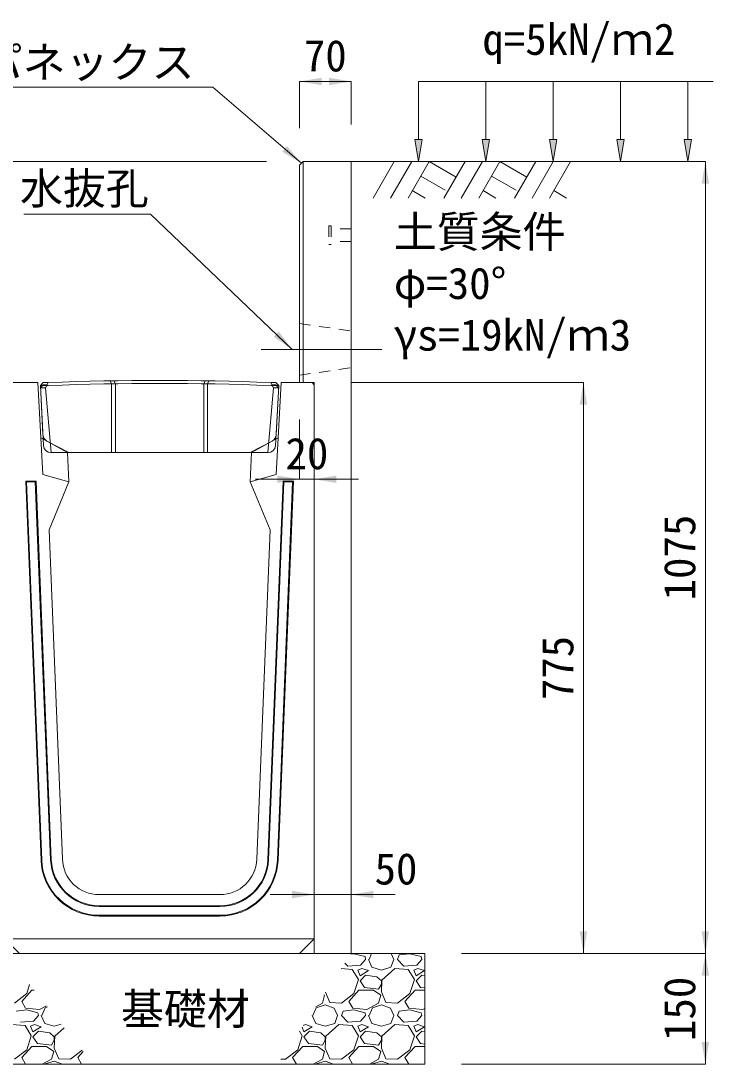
# Model space of a CAD drawing. Units: millimetres at full size. Extents: x 187207 to 255567, y 882048 to 905686.
# Drawn here: x 196971 to 197911, y 889840 to 891256 of the extents above; entities that cross this region are included whole.
import ezdxf
from ezdxf.enums import TextEntityAlignment as Align

# ---------------------------------------------------------------- set-up
doc = ezdxf.new("R2010")
doc.units = ezdxf.units.MM
doc.header["$LTSCALE"] = 20
for name, pattern in [('DASHED', [7.5, 6, -1.5]), ('USER1', [28.575, 19.05, -3.175, 3.175, -3.175]), ('USER2', [1.35, 0.75, -0.6])]:
    doc.linetypes.add(name, pattern=pattern)
for name, color, linetype, lineweight in [('0_2', 7, 'Continuous', 20), ('パネックス', 2, 'Continuous', 13), ('基礎材', 7, 'Continuous', 15), ('寸法線', 7, 'Continuous', 13), ('引出線', 4, 'Continuous', 13), ('箱型U字側溝', 2, 'Continuous', 9), ('ｲﾝｻｰﾄ', 3, 'USER2', 9), ('ﾊｯﾁﾝｸﾞ', 7, 'Continuous', 5)]:
    doc.layers.add(name, color=color, linetype=linetype, lineweight=lineweight)
doc.layers.add('文字', color=7, linetype='Continuous')
doc.styles.add('ＭＳ ゴシック', font='')
doc.styles.get('ＭＳ ゴシック').set_extended_font_data('MS Gothic')

# ---------------------------------------------------------------- blocks, each defined once
blk = doc.blocks.new('filled_arrow')
at = {"color": 0, "linetype": 'Continuous', "lineweight": -2}
blk.add_solid([(7.5, 1.25), (0, 0), (7.5, -1.25)], dxfattribs=at)

msp = doc.modelspace()

# ---------------------------------------------------------------- hatches: boundary and pattern name
at = {"layer": '寸法線'}
for points in [[(197515.79, 891095.37), (197510.79, 891065.37), (197505.79, 891095.37)], [(197607.2, 891095.37), (197602.2, 891065.37), (197597.2, 891095.37)], [(197698.61, 891095.37), (197693.61, 891065.37), (197688.61, 891095.37)], [(197790.03, 891095.37), (197785.03, 891065.37), (197780.03, 891095.37)], [(197881.44, 891095.37), (197876.44, 891065.37), (197871.44, 891095.37)]]:
    msp.add_hatch(color=256, dxfattribs=at).paths.add_polyline_path(points)

# ---------------------------------------------------------------- linework, layer by layer
at = {"layer": '0_2'}
msp.add_line((197419.37, 891065.37), (197819.37, 891065.37), dxfattribs=at)
at = {"layer": 'パネックス'}
for p, q in [((197354.37, 891065.37), (197349.37, 891060.37)), ((197349.37, 890765.37), (197349.37, 891060.37)), ((197354.37, 891065.37), (197419.37, 891065.37)), ((197419.37, 891065.37), (197419.37, 889990.37)), ((197369.37, 890765.37), (197349.37, 890765.37)), ((197369.37, 889990.37), (197369.37, 890765.37)), ((197419.37, 889990.37), (197369.37, 889990.37))]:
    msp.add_line(p, q, dxfattribs=at)
at = {"layer": 'パネックス', "lineweight": 5}
msp.add_line((197354.37, 891065.37), (197354.37, 890765.37), dxfattribs=at)
at = {"layer": 'パネックス', "linetype": 'USER2', "lineweight": 9}
for p, q in [((197349.37, 890845.37), (197419.37, 890835.37)), ((197349.37, 890775.37), (197419.37, 890785.37))]:
    msp.add_line(p, q, dxfattribs=at)
at = {"layer": '基礎材'}
for p, q in [((196869.37, 889990.37), (197519.37, 889990.37)), ((197519.37, 889990.37), (197519.37, 889840.37)), ((196869.37, 889840.37), (197519.37, 889840.37))]:
    msp.add_line(p, q, dxfattribs=at)
at = {"layer": '寸法線'}
for p, q in [((197349.37, 891173.92), (197419.37, 891173.92)), ((197349.37, 891110.37), (197349.37, 891173.92)), ((197419.37, 891115.37), (197419.37, 891173.92)), ((197304.37, 891065.37), (196784.37, 891065.37)), ((197469.37, 891065.37), (197900.22, 891065.37)), ((197900.22, 889990.37), (197900.22, 891065.37)), ((197419.37, 890765.37), (197734.7, 890765.37)), ((197734.7, 890765.37), (197734.7, 889990.37)), ((197349.37, 890715.37), (197349.37, 890634.07)), ((197369.37, 890715.37), (197369.37, 890634.07)), ((197429.37, 890634.07), (197289.37, 890634.07)), ((197309.37, 890070.48), (197479.37, 890070.48)), ((197369.37, 890015.37), (197369.37, 890070.48)), ((197419.37, 890015.37), (197419.37, 890070.48)), ((197569.19, 889990.37), (197900.22, 889990.37)), ((197569.19, 889990.37), (197734.7, 889990.37)), ((197569.19, 889990.37), (197900.22, 889990.37)), ((197900.22, 889840.37), (197900.22, 889990.37)), ((197569.37, 889840.37), (197900.22, 889840.37))]:
    msp.add_line(p, q, dxfattribs=at)
at = {"layer": '寸法線', "lineweight": 9}
for p, q in [((197910.79, 891173.92), (197510.79, 891173.92)), ((197510.79, 891095.37), (197510.79, 891173.92)), ((197602.2, 891095.37), (197602.2, 891173.92)), ((197693.61, 891095.37), (197693.61, 891173.92)), ((197785.03, 891095.37), (197785.03, 891173.92)), ((197876.44, 891095.37), (197876.44, 891173.92))]:
    msp.add_line(p, q, dxfattribs=at)
at = {"layer": '寸法線', "linetype": 'USER1', "lineweight": 9}
msp.add_line((197297.52, 890810.37), (197461.23, 890810.37), dxfattribs=at)
at = {"layer": '寸法線', "lineweight": 9}
for points in [[(197515.79, 891095.37), (197510.79, 891065.37), (197505.79, 891095.37)], [(197607.2, 891095.37), (197602.2, 891065.37), (197597.2, 891095.37)], [(197698.61, 891095.37), (197693.61, 891065.37), (197688.61, 891095.37)], [(197790.03, 891095.37), (197785.03, 891065.37), (197780.03, 891095.37)], [(197881.44, 891095.37), (197876.44, 891065.37), (197871.44, 891095.37)]]:
    msp.add_lwpolyline(points, close=True, dxfattribs=at)
at = {"layer": '引出線'}
for points in [[(197351.87, 891062.87), (197231.66, 891166.33), (196923.41, 891166.33)], [(197339.37, 890810.37), (197146.91, 890993.82), (196975.17, 890993.82)]]:
    msp.add_lwpolyline(points, dxfattribs=at)
at = {"layer": '箱型U字側溝'}
for p, q in [((196997.58, 890761.23), (197008.44, 890761.23)), ((197310.28, 890761.23), (197321.15, 890761.23)), ((196977.68, 890631.37), (196978.72, 890630.37)), ((196991.69, 890631.37), (196990.73, 890630.37)), ((196990.73, 890630.37), (197011.45, 890117.71)), ((197341.06, 890631.37), (197320.29, 890117.18)), ((197327.05, 890631.37), (197328.01, 890630.37)), ((197341.06, 890631.37), (197340.02, 890630.37)), ((197077.39, 890055.37), (197241.35, 890055.37)), ((197077.39, 890054.37), (197241.35, 890054.37)), ((197241.35, 890042.37), (197077.39, 890042.37)), ((197241.35, 890041.37), (197077.39, 890041.37)), ((196949.37, 890010.37), (197369.37, 890010.37))]:
    msp.add_line(p, q, dxfattribs=at)
at = {"layer": '箱型U字側溝', "lineweight": 18}
msp.add_line((197011.91, 890670.23), (197306.81, 890670.23), dxfattribs=at)
at = {"layer": '箱型U字側溝', "lineweight": 13}
for p, q in [((197027.43, 890118.35), (197009.37, 890565.37)), ((197241.35, 890070.37), (197077.39, 890070.37))]:
    msp.add_line(p, q, dxfattribs=at)
msp.add_lwpolyline([(197009.37, 890565.37), (197036.37, 890630.37), (197034.37, 890670.37), (196998.37, 890690.37), (196994.37, 890765.37), (196952.37, 890765.37), (196949.37, 890762.37), (196949.37, 890010.37), (196969.37, 889990.37), (197349.37, 889990.37), (197369.37, 890010.37), (197369.37, 890762.37), (197366.37, 890765.37), (197324.37, 890765.37), (197320.37, 890690.37), (197284.37, 890670.37), (197282.37, 890630.37), (197309.37, 890565.37), (197291.31, 890118.35)], dxfattribs=at)
at = {"layer": '箱型U字側溝', "lineweight": 18}
for points in [[(197001.15, 890694.19), (196997.58, 890761.23), (197001.36, 890765.23)], [(197008.36, 890765.23), (197001.36, 890765.23), (196997.58, 890761.23), (197001.92, 890679.69)], [(197316.8, 890679.69), (197321.15, 890761.23), (197317.36, 890765.23), (197310.36, 890765.23)], [(197317.36, 890765.23), (197321.15, 890761.23), (197317.57, 890694.19)], [(197312.24, 890685.87), (197282.46, 890670.23), (197036.27, 890670.23), (197006.49, 890685.87)]]:
    msp.add_lwpolyline(points, dxfattribs=at)
at = {"layer": '箱型U字側溝', "color": 5}
for points in [[(197001.36, 890762.32), (197006.74, 890762.23), (197004.58, 890758.23), (196997.73, 890758.34)], [(197317.36, 890762.32), (197311.98, 890762.23), (197314.15, 890758.23), (197320.99, 890758.34)]]:
    msp.add_lwpolyline(points, close=True, dxfattribs=at)
at = {"layer": '箱型U字側溝', "color": 5, "linetype": 'DASHED'}
for points in [[(197012.43, 890670.23), (197004.58, 890758.23), (197008.36, 890765.23)], [(197306.3, 890670.23), (197314.15, 890758.23), (197310.36, 890765.23)]]:
    msp.add_lwpolyline(points, dxfattribs=at)
at = {"layer": '箱型U字側溝'}
for points in [[(197092.3, 890767.64), (197094.36, 890763.67), (197094.36, 890670.23)], [(197099.36, 890670.23), (197099.36, 890763.75), (197097.3, 890767.72)], [(197219.36, 890670.23), (197219.36, 890763.75), (197221.42, 890767.72)], [(197224.36, 890670.23), (197224.36, 890763.67), (197226.42, 890767.64)], [(196998.46, 890117.18), (196977.68, 890631.37), (196991.69, 890631.37), (197012.45, 890117.75)], [(196999.46, 890117.22), (196978.72, 890630.37), (196990.73, 890630.37)], [(197306.3, 890117.75), (197327.05, 890631.37), (197341.06, 890631.37)], [(197307.3, 890117.71), (197328.01, 890630.37), (197340.02, 890630.37), (197319.29, 890117.22)]]:
    msp.add_lwpolyline(points, dxfattribs=at)
at = {"layer": '箱型U字側溝', "linetype": 'DASHED', "lineweight": 13}
for points in [[(197036.37, 890630.37), (197001.04, 890640.37), (196998.37, 890690.37)], [(197282.37, 890630.37), (197317.71, 890640.37), (197320.37, 890690.37)]]:
    msp.add_lwpolyline(points, dxfattribs=at)
at = {"layer": '箱型U字側溝', "lineweight": 18}
for centre, radius, start, end in [((197159.36, 886966.56), 3801.67, 87.72365, 92.27635), ((197011.14, 890694.72), 10, 183.05288, 242.29297), ((197307.59, 890694.72), 10, 297.70703, 356.94712), ((197011.91, 890680.23), 10, 183.05288, 270), ((197306.81, 890680.23), 10, 270, 356.94712)]:
    msp.add_arc(centre, radius, start, end, dxfattribs=at)
at = {"layer": '箱型U字側溝'}
for centre, radius, start, end in [((197159.36, 886966.56), 3797.67, 87.72245, 92.27755), ((197077.39, 890120.37), 79, 182.31372, 270), ((197077.39, 890120.37), 78, 182.31372, 270), ((197077.39, 890120.37), 66, 182.31372, 270), ((197077.39, 890120.37), 65, 182.31372, 270), ((197241.35, 890120.37), 65, 270, 357.68628), ((197241.35, 890120.37), 66, 270, 357.68628), ((197241.35, 890120.37), 78, 270, 357.68628), ((197241.35, 890120.37), 79, 270, 357.68628)]:
    msp.add_arc(centre, radius, start, end, dxfattribs=at)
at = {"layer": '箱型U字側溝', "lineweight": 13}
for centre, start, end in [((197077.39, 890120.37), 182.31372, 270), ((197241.35, 890120.37), 270, 357.68628)]:
    msp.add_arc(centre, 50, start, end, dxfattribs=at)
at = {"layer": 'ｲﾝｻｰﾄ'}
for p, q in [((197392.37, 890977.87), (197389.37, 890977.87)), ((197389.37, 890977.87), (197389.37, 890952.87)), ((197392.37, 890977.87), (197392.37, 890952.87)), ((197419.37, 890973.87), (197392.37, 890973.87)), ((197419.37, 890973.87), (197419.37, 890956.87)), ((197419.37, 890956.87), (197392.37, 890956.87)), ((197392.37, 890952.87), (197389.37, 890952.87))]:
    msp.add_line(p, q, dxfattribs=at)
at = {"layer": 'ﾊｯﾁﾝｸﾞ', "lineweight": 9}
for p, q in [((197478.02, 891065.36), (197449.37, 891015.74)), ((197501.64, 891065.36), (197472.99, 891015.74)), ((197525.27, 891065.36), (197496.62, 891015.74)), ((197525.27, 891065.36), (197561.83, 891044.25)), ((197574.02, 891065.36), (197545.37, 891015.74)), ((197597.64, 891065.36), (197568.99, 891015.74)), ((197621.27, 891065.36), (197592.62, 891015.74)), ((197621.27, 891065.36), (197657.83, 891044.25)), ((197670.02, 891065.36), (197641.37, 891015.74)), ((197693.64, 891065.36), (197664.99, 891015.74)), ((197717.26, 891065.36), (197688.62, 891015.74)), ((197513.84, 891045.58), (197547.26, 891026.29)), ((197609.84, 891045.58), (197643.26, 891026.29)), ((197502.42, 891025.79), (197519.84, 891015.74)), ((197598.42, 891025.79), (197615.84, 891015.74)), ((197694.42, 891025.79), (197711.83, 891015.74))]:
    msp.add_line(p, q, dxfattribs=at)
at = {"layer": 'ﾊｯﾁﾝｸﾞ'}
for p, q in [((197414.73, 889973.38), (197410.86, 889977.6)), ((197423.11, 889990.14), (197418.93, 889989.7)), ((197438.35, 889986.33), (197423.11, 889990.14)), ((197439.11, 889982.52), (197432.26, 889974.9)), ((197439.11, 889982.52), (197438.35, 889986.33)), ((197442.92, 889982.52), (197447.5, 889971.85)), ((197443.69, 889982.52), (197447.05, 889990.37)), ((197473.4, 889971.85), (197477.21, 889982.52)), ((197473.59, 889990.37), (197477.21, 889982.52)), ((197482.55, 889982.52), (197484.83, 889988.62)), ((197490.93, 889973.38), (197482.55, 889982.52)), ((197499.31, 889990.14), (197484.83, 889988.62)), ((197514.55, 889986.33), (197499.31, 889990.14)), ((197515.31, 889982.52), (197508.46, 889974.9)), ((197515.31, 889982.52), (197514.55, 889986.33)), ((197519.12, 889982.52), (197519.37, 889981.94)), ((197420.83, 889968.81), (197405.83, 889970.06)), ((197432.26, 889974.9), (197414.73, 889973.38)), ((197429.21, 889955.09), (197420.83, 889968.81)), ((197433.78, 889970.33), (197428.45, 889968.04)), ((197428.45, 889968.04), (197431.49, 889960.42)), ((197431.49, 889960.42), (197442.92, 889967.28)), ((197442.92, 889967.28), (197433.78, 889970.33)), ((197447.5, 889971.85), (197460.45, 889968.04)), ((197460.45, 889968.04), (197473.4, 889971.85)), ((197478.74, 889970.33), (197461.21, 889954.33)), ((197497.03, 889968.81), (197478.74, 889970.33)), ((197508.46, 889974.9), (197490.93, 889973.38)), ((197505.41, 889955.09), (197497.03, 889968.81)), ((197509.98, 889970.33), (197504.65, 889968.04)), ((197504.65, 889968.04), (197507.69, 889960.42)), ((197507.69, 889960.42), (197519.12, 889967.28)), ((197519.12, 889967.28), (197509.98, 889970.33)), ((197423.11, 889936.04), (197429.21, 889955.09)), ((197439.11, 889961.19), (197431.49, 889953.57)), ((197431.49, 889953.57), (197437.59, 889944.42)), ((197454.35, 889958.9), (197439.11, 889961.19)), ((197460.45, 889953.57), (197454.35, 889958.9)), ((197456.64, 889942.14), (197460.45, 889948.99)), ((197461.21, 889954.33), (197460.45, 889938.33)), ((197460.45, 889948.99), (197460.45, 889953.57)), ((197499.31, 889936.04), (197505.41, 889955.09)), ((197515.31, 889961.19), (197507.69, 889953.57)), ((197507.69, 889953.57), (197513.79, 889944.42)), ((197519.37, 889960.58), (197515.31, 889961.19)), ((196962.31, 889923.09), (196979.08, 889936.04)), ((196972.22, 889925.37), (196985.93, 889940.61)), ((196979.08, 889936.04), (196983.01, 889948.33)), ((196985.93, 889940.61), (196989.18, 889940.61)), ((197382.22, 889934.63), (197383.49, 889933.75)), ((197384.42, 889937.93), (197390.35, 889923.85)), ((197406.35, 889923.09), (197423.11, 889936.04)), ((197416.25, 889925.37), (197429.97, 889940.61)), ((197429.97, 889940.61), (197449.78, 889940.61)), ((197437.59, 889944.42), (197456.64, 889942.14)), ((197449.78, 889940.61), (197459.69, 889933.75)), ((197460.45, 889938.33), (197466.55, 889923.85)), ((197482.55, 889923.09), (197499.31, 889936.04)), ((197492.45, 889925.37), (197506.17, 889940.61)), ((197506.17, 889940.61), (197519.37, 889940.61)), ((197513.79, 889944.42), (197519.37, 889943.75)), ((196977.55, 889916.23), (196972.22, 889925.37)), ((197380.44, 889923.09), (197371.34, 889918.32)), ((197372.06, 889916.99), (197384.25, 889920.8)), ((197383.49, 889933.75), (197380.44, 889923.09)), ((197384.25, 889920.8), (197396.44, 889916.23)), ((197390.35, 889923.85), (197406.35, 889923.09)), ((197421.59, 889916.23), (197416.25, 889925.37)), ((197456.64, 889923.09), (197440.64, 889914.7)), ((197448.26, 889916.99), (197460.45, 889920.8)), ((197459.69, 889933.75), (197456.64, 889923.09)), ((197460.45, 889920.8), (197472.64, 889916.23)), ((197466.55, 889923.85), (197482.55, 889923.09)), ((197497.79, 889916.23), (197492.45, 889925.37)), ((196979.08, 889913.94), (196964.6, 889912.42)), ((196996.6, 889914.7), (196977.55, 889916.23)), ((196994.32, 889910.13), (196979.08, 889913.94)), ((196995.08, 889906.32), (196988.22, 889898.7)), ((196995.08, 889906.32), (196994.32, 889910.13)), ((197005.98, 889919.61), (196996.6, 889914.7)), ((196998.89, 889906.32), (197003.46, 889895.65)), ((196999.65, 889906.32), (197004.22, 889916.99)), ((197004.22, 889916.99), (197007.31, 889917.95)), ((197366.72, 889906.32), (197371.3, 889895.65)), ((197367.49, 889906.32), (197372.06, 889916.99)), ((197396.44, 889916.23), (197401.01, 889906.32)), ((197397.2, 889895.65), (197401.01, 889906.32)), ((197406.35, 889906.32), (197408.63, 889912.42)), ((197414.73, 889897.18), (197406.35, 889906.32)), ((197423.11, 889913.94), (197408.63, 889912.42)), ((197440.64, 889914.7), (197421.59, 889916.23)), ((197438.35, 889910.13), (197423.11, 889913.94)), ((197439.11, 889906.32), (197432.26, 889898.7)), ((197439.11, 889906.32), (197438.35, 889910.13)), ((197442.92, 889906.32), (197447.5, 889895.65)), ((197443.69, 889906.32), (197448.26, 889916.99)), ((197472.64, 889916.23), (197477.21, 889906.32)), ((197473.4, 889895.65), (197477.21, 889906.32)), ((197482.55, 889906.32), (197484.83, 889912.42)), ((197490.93, 889897.18), (197482.55, 889906.32)), ((197499.31, 889913.94), (197484.83, 889912.42)), ((197516.84, 889914.7), (197497.79, 889916.23)), ((197514.55, 889910.13), (197499.31, 889913.94)), ((197515.31, 889906.32), (197508.46, 889898.7)), ((197515.31, 889906.32), (197514.55, 889910.13)), ((197519.37, 889916.03), (197516.84, 889914.7)), ((197519.12, 889906.32), (197519.37, 889905.74)), ((196976.79, 889892.61), (196958.5, 889894.13)), ((196988.22, 889898.7), (196970.69, 889897.18)), ((196985.17, 889878.89), (196976.79, 889892.61)), ((196989.74, 889894.13), (196984.41, 889891.84)), ((196984.41, 889891.84), (196987.46, 889884.22)), ((196998.89, 889891.08), (196989.74, 889894.13)), ((197003.46, 889895.65), (197016.41, 889891.84)), ((197016.41, 889891.84), (197025.95, 889894.65)), ((197357.58, 889894.13), (197354.27, 889892.71)), ((197366.72, 889891.08), (197357.58, 889894.13)), ((197371.3, 889895.65), (197384.25, 889891.84)), ((197384.25, 889891.84), (197397.2, 889895.65)), ((197402.54, 889894.13), (197385.01, 889878.13)), ((197420.83, 889892.61), (197402.54, 889894.13)), ((197432.26, 889898.7), (197414.73, 889897.18)), ((197429.21, 889878.89), (197420.83, 889892.61)), ((197433.78, 889894.13), (197428.45, 889891.84)), ((197428.45, 889891.84), (197431.49, 889884.22)), ((197442.92, 889891.08), (197433.78, 889894.13)), ((197447.5, 889895.65), (197460.45, 889891.84)), ((197460.45, 889891.84), (197473.4, 889895.65)), ((197478.74, 889894.13), (197461.21, 889878.13)), ((197497.03, 889892.61), (197478.74, 889894.13)), ((197508.46, 889898.7), (197490.93, 889897.18)), ((197505.41, 889878.89), (197497.03, 889892.61)), ((197509.98, 889894.13), (197504.65, 889891.84)), ((197504.65, 889891.84), (197507.69, 889884.22)), ((197519.12, 889891.08), (197509.98, 889894.13)), ((196979.08, 889859.84), (196985.17, 889878.89)), ((196987.46, 889884.22), (196998.89, 889891.08)), ((196995.08, 889884.99), (196987.46, 889877.37)), ((197010.32, 889882.7), (196995.08, 889884.99)), ((197016.41, 889877.37), (197010.32, 889882.7)), ((197017.18, 889878.13), (197016.41, 889862.13)), ((197029.88, 889889.73), (197017.18, 889878.13)), ((197346.91, 889859.84), (197353.01, 889878.89)), ((197353.01, 889878.89), (197349.2, 889885.12)), ((197352.79, 889890.49), (197355.29, 889884.22)), ((197355.29, 889884.22), (197366.72, 889891.08)), ((197362.91, 889884.99), (197355.29, 889877.37)), ((197378.15, 889882.7), (197362.91, 889884.99)), ((197384.25, 889877.37), (197378.15, 889882.7)), ((197385.01, 889878.13), (197384.25, 889862.13)), ((197423.11, 889859.84), (197429.21, 889878.89)), ((197431.49, 889884.22), (197442.92, 889891.08)), ((197439.11, 889884.99), (197431.49, 889877.37)), ((197454.35, 889882.7), (197439.11, 889884.99)), ((197460.45, 889877.37), (197454.35, 889882.7)), ((197461.21, 889878.13), (197460.45, 889862.13)), ((197499.31, 889859.84), (197505.41, 889878.89)), ((197507.69, 889884.22), (197519.12, 889891.08)), ((197515.31, 889884.99), (197507.69, 889877.37)), ((197519.37, 889884.38), (197515.31, 889884.99)), ((196972.22, 889849.17), (196985.93, 889864.41)), ((196985.93, 889864.41), (197005.75, 889864.41)), ((196987.46, 889877.37), (196993.55, 889868.22)), ((196993.55, 889868.22), (197012.6, 889865.94)), ((197005.75, 889864.41), (197015.65, 889857.55)), ((197012.6, 889865.94), (197016.41, 889872.79)), ((197016.41, 889872.79), (197016.41, 889877.37)), ((197340.05, 889849.17), (197353.77, 889864.41)), ((197353.77, 889864.41), (197373.58, 889864.41)), ((197355.29, 889877.37), (197361.39, 889868.22)), ((197361.39, 889868.22), (197380.44, 889865.94)), ((197373.58, 889864.41), (197383.49, 889857.55)), ((197380.44, 889865.94), (197384.25, 889872.79)), ((197384.25, 889872.79), (197384.25, 889877.37)), ((197416.25, 889849.17), (197429.97, 889864.41)), ((197429.97, 889864.41), (197449.78, 889864.41)), ((197431.49, 889877.37), (197437.59, 889868.22)), ((197437.59, 889868.22), (197456.64, 889865.94)), ((197449.78, 889864.41), (197459.69, 889857.55)), ((197456.64, 889865.94), (197460.45, 889872.79)), ((197460.45, 889872.79), (197460.45, 889877.37)), ((197492.45, 889849.17), (197506.17, 889864.41)), ((197506.17, 889864.41), (197519.37, 889864.41)), ((197507.69, 889877.37), (197513.79, 889868.22)), ((197513.79, 889868.22), (197519.37, 889867.55)), ((196962.31, 889846.89), (196979.08, 889859.84)), ((197015.65, 889857.55), (197012.6, 889846.89)), ((197016.41, 889862.13), (197022.51, 889847.65)), ((197038.51, 889846.89), (197054.36, 889859.13)), ((197048.42, 889849.17), (197055.78, 889857.36)), ((197330.15, 889846.89), (197346.91, 889859.84)), ((197383.49, 889857.55), (197380.44, 889846.89)), ((197384.25, 889862.13), (197390.35, 889847.65)), ((197406.35, 889846.89), (197423.11, 889859.84)), ((197459.69, 889857.55), (197456.64, 889846.89)), ((197460.45, 889862.13), (197466.55, 889847.65)), ((197482.55, 889846.89), (197499.31, 889859.84)), ((196977.35, 889840.37), (196972.22, 889849.17)), ((197012.6, 889846.89), (197000.17, 889840.37)), ((197004.04, 889840.37), (197004.22, 889840.79)), ((197004.22, 889840.79), (197016.41, 889844.6)), ((197016.41, 889844.6), (197027.69, 889840.37)), ((197022.51, 889847.65), (197038.51, 889846.89)), ((197053.55, 889840.37), (197048.42, 889849.17)), ((197323.92, 889847.18), (197330.15, 889846.89)), ((197345.19, 889840.37), (197340.05, 889849.17)), ((197380.44, 889846.89), (197368, 889840.37)), ((197371.88, 889840.37), (197372.06, 889840.79)), ((197372.06, 889840.79), (197384.25, 889844.6)), ((197384.25, 889844.6), (197395.53, 889840.37)), ((197390.35, 889847.65), (197406.35, 889846.89)), ((197421.39, 889840.37), (197416.25, 889849.17)), ((197456.64, 889846.89), (197444.2, 889840.37)), ((197448.08, 889840.37), (197448.26, 889840.79)), ((197448.26, 889840.79), (197460.45, 889844.6)), ((197460.45, 889844.6), (197471.73, 889840.37)), ((197466.55, 889847.65), (197482.55, 889846.89)), ((197497.59, 889840.37), (197492.45, 889849.17))]:
    msp.add_line(p, q, dxfattribs=at)

# ---------------------------------------------------------------- block references
at = {"layer": '寸法線', "xscale": 4, "yscale": 4}
for p in [(197349.37, 891173.92), (197369.37, 890634.07), (197419.37, 890070.48)]:
    msp.add_blockref('filled_arrow', p, dxfattribs=at)
for p, rotation in [((197419.37, 891173.92), 180), ((197900.22, 891065.37), 270), ((197734.7, 890765.37), 270), ((197349.37, 890634.07), 180), ((197369.37, 890070.48), 180), ((197734.7, 889990.37), 90), ((197900.22, 889990.37), 90), ((197900.22, 889990.37), 270), ((197900.22, 889840.37), 90)]:
    msp.add_blockref('filled_arrow', p, dxfattribs=dict(at, rotation=rotation))
at = {"layer": '引出線', "xscale": 4, "yscale": 4}
for p, rotation in [((197351.87, 891062.87), 139.3), ((197339.37, 890810.37), 136.4)]:
    msp.add_blockref('filled_arrow', p, dxfattribs=dict(at, rotation=rotation))

# ---------------------------------------------------------------- texts
at = {"layer": '寸法線', "style": 'ＭＳ ゴシック'}
for s, p in [('70', (197384.37, 891208.92)), ('20', (197359.37, 890669.07)), ('50', (197480.32, 890105.48)), ('基礎材', (197194.37, 889915.37))]:
    msp.add_text(s, height=42.72, dxfattribs=at).set_placement(p, align=Align.MIDDLE_CENTER)
for s, p in [('土質条件', (197477.34, 890991.38)), ('φ=30°', (197477.34, 890921.38)), ('γs=19kN/ｍ3', (197477.34, 890851.38))]:
    msp.add_text(s, height=42.72, dxfattribs=at).set_placement(p, align=Align.TOP_LEFT)
for s, p in [('1075', (197865.22, 890527.87)), ('775', (197699.7, 890377.87)), ('150', (197865.22, 889915.37))]:
    msp.add_text(s, height=42.72, rotation=90, dxfattribs=at).set_placement(p, align=Align.MIDDLE_CENTER)
at = {"layer": '引出線', "style": 'ＭＳ ゴシック'}
for s, p in [('パネックス', (197206.66, 891221.47)), ('水抜孔', (197144.66, 891050.1))]:
    msp.add_text(s, height=42.72, dxfattribs=at).set_placement(p, align=Align.TOP_RIGHT)
at = {"layer": '文字', "style": 'ＭＳ ゴシック'}
msp.add_text('q=5kN/ｍ2', height=42.72, dxfattribs=at).set_placement((197597.67, 891197.19), align=Align.BOTTOM_LEFT)

doc.saveas('drawing.dxf')
